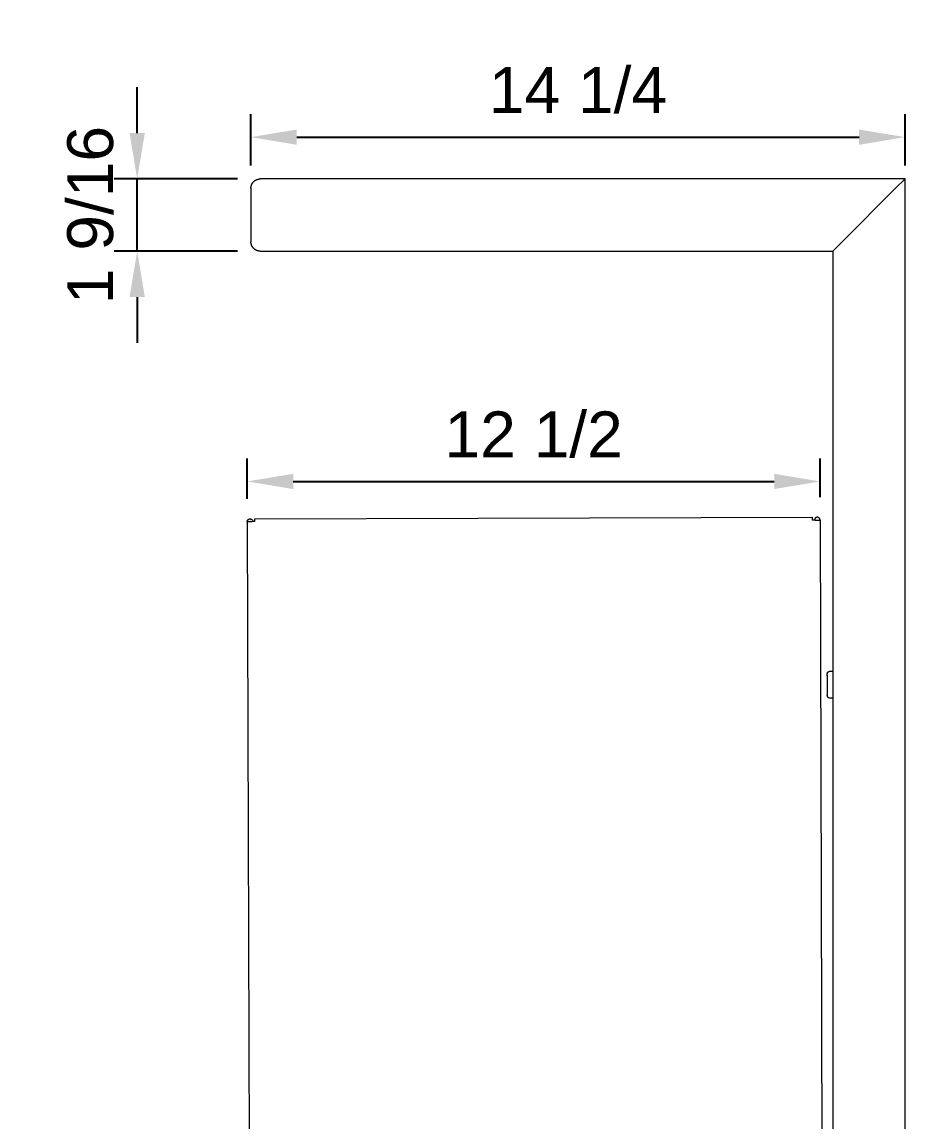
# Model space of a CAD drawing. Header units: inches. Extents: x -1 to 137, y -3 to 81.
# Drawn here: x 62.66 to 81.9, y 56.56 to 80.52 of the extents above; entities that cross this region are included whole.
import ezdxf

# ---------------------------------------------------------------- set-up
doc = ezdxf.new("R2010")
doc.units = ezdxf.units.IN
doc.header["$PDSIZE"] = -1
doc.layers.add('ZANO_R', color=7, linetype='Continuous', lineweight=0)
doc.layers.add('ZANO_W', color=1, linetype='Continuous', lineweight=0)
doc.styles.get("Standard").update_dxf_attribs({"font": 'ARIALUNI.TTF'})
doc.dimstyles.new('amerykanie', dxfattribs={"dimtxt": 50, "dimasz": 50, "dimexe": 0.5, "dimexo": 0.5, "dimgap": 1, "dimtad": 1, "dimdec": 0, "dimzin": 0, "dimlunit": 5, "dimtxsty": 'Standard', "dimcen": 0.09, "dimclrd": 1, "dimclre": 1, "dimclrt": 1, "dimazin": 0, "dimtfac": 1, "dimtdec": 0, "dimtmove": 0, "dimatfit": 3, "dimfxl": 1, "dimtzin": 0, "dimarcsym": 1})

# ---------------------------------------------------------------- blocks, each defined once
blk = doc.blocks.new('*D368')
at = {"layer": 'Defpoints', "color": 0}
for p in [(65.168, 77.1), (67.85, 77.1), (67.85, 75.525)]:
    blk.add_point(p, dxfattribs=at)
at = {"layer": 'ZANO_W', "color": 1, "lineweight": -2}
for p, q in [((65.168, 78.1), (65.168, 79.1)), ((67.35, 77.1), (64.668, 77.1)), ((65.168, 75.525), (65.168, 77.1)), ((67.35, 75.525), (64.668, 75.525)), ((65.168, 74.525), (65.168, 73.525))]:
    blk.add_line(p, q, dxfattribs=at)
at = {"layer": 'ZANO_W', "color": 1}
for points in [[(65.001, 78.1), (65.334, 78.1), (65.168, 77.1)], [(65.334, 74.525), (65.001, 74.525), (65.168, 75.525)]]:
    blk.add_solid(points, dxfattribs=at)
at = {"layer": 'ZANO_W', "color": 1, "insert": (64.149, 76.313), "char_height": 1, "attachment_point": 5, "rotation": 90}
blk.add_mtext('1 9/16', dxfattribs=at)
blk = doc.blocks.new('*D369')
at = {"layer": 'Defpoints', "color": 0}
for p in [(80.048, 70.506), (67.567, 69.629), (80.048, 69.664)]:
    blk.add_point(p, dxfattribs=at)
at = {"layer": 'ZANO_W', "color": 1, "lineweight": -2}
for p, q in [((67.567, 70.129), (67.567, 71.006)), ((80.048, 70.164), (80.048, 71.006)), ((68.567, 70.506), (79.048, 70.506))]:
    blk.add_line(p, q, dxfattribs=at)
at = {"layer": 'ZANO_W', "color": 1}
for points in [[(68.567, 70.672), (68.567, 70.339), (67.567, 70.506)], [(79.048, 70.339), (79.048, 70.672), (80.048, 70.506)]]:
    blk.add_solid(points, dxfattribs=at)
at = {"layer": 'ZANO_W', "color": 1, "insert": (73.807, 71.525), "char_height": 1, "attachment_point": 5}
blk.add_mtext('12 1/2', dxfattribs=at)
blk = doc.blocks.new('*D370')
at = {"layer": 'Defpoints', "color": 0}
for p in [(81.899, 78.011), (67.646, 76.895), (81.899, 76.895)]:
    blk.add_point(p, dxfattribs=at)
at = {"layer": 'ZANO_W', "color": 1, "lineweight": -2}
for p, q in [((67.646, 77.395), (67.646, 78.511)), ((81.899, 77.395), (81.899, 78.511)), ((68.646, 78.011), (80.899, 78.011))]:
    blk.add_line(p, q, dxfattribs=at)
at = {"layer": 'ZANO_W', "color": 1}
for points in [[(68.646, 78.177), (68.646, 77.844), (67.646, 78.011)], [(80.899, 77.844), (80.899, 78.177), (81.899, 78.011)]]:
    blk.add_solid(points, dxfattribs=at)
at = {"layer": 'ZANO_W', "color": 1, "insert": (74.772, 79.03), "char_height": 1, "attachment_point": 5}
blk.add_mtext('14 1/4', dxfattribs=at)

msp = doc.modelspace()

# ---------------------------------------------------------------- linework, layer by layer
at = {"layer": 'ZANO_R'}
for p, q in [((67.64555, 76.89542), (67.64567, 76.90241)), ((67.64567, 76.90241), (67.64603, 76.90939)), ((67.64603, 76.90939), (67.64662, 76.91636)), ((67.64662, 76.91636), (67.64746, 76.9233)), ((67.64746, 76.9233), (67.64853, 76.9302)), ((67.64853, 76.9302), (67.64983, 76.93707)), ((67.64983, 76.93707), (67.65137, 76.94389)), ((67.65137, 76.94389), (67.65314, 76.95066)), ((67.65314, 76.95066), (67.65514, 76.95735)), ((67.65514, 76.95735), (67.65737, 76.96398)), ((67.65737, 76.96398), (67.65982, 76.97053)), ((67.65982, 76.97053), (67.6625, 76.97699)), ((67.6625, 76.97699), (67.66539, 76.98335)), ((67.66539, 76.98335), (67.6685, 76.98961)), ((67.6685, 76.98961), (67.67182, 76.99576)), ((67.67182, 76.99576), (67.67535, 77.0018)), ((67.67535, 77.0018), (67.67909, 77.00771)), ((67.67909, 77.00771), (67.68302, 77.01349)), ((67.68302, 77.01349), (67.68715, 77.01913)), ((67.68715, 77.01913), (67.69147, 77.02463)), ((67.69147, 77.02463), (67.69597, 77.02997)), ((67.69597, 77.02997), (67.70066, 77.03516)), ((67.70066, 77.03516), (67.70552, 77.04019)), ((67.70552, 77.04019), (67.71054, 77.04505)), ((67.71054, 77.04505), (67.71573, 77.04973)), ((67.71573, 77.04973), (67.72108, 77.05424)), ((67.72108, 77.05424), (67.72658, 77.05855)), ((67.72658, 77.05855), (67.73222, 77.06268)), ((67.73222, 77.06268), (67.738, 77.06662)), ((67.738, 77.06662), (67.74391, 77.07035)), ((67.74391, 77.07035), (67.74994, 77.07388)), ((67.74994, 77.07388), (67.75609, 77.0772)), ((67.75609, 77.0772), (67.76236, 77.08031)), ((67.76236, 77.08031), (67.76872, 77.08321)), ((67.76872, 77.08321), (67.77518, 77.08588)), ((67.77518, 77.08588), (67.78172, 77.08834)), ((67.78172, 77.08834), (67.78835, 77.09056)), ((67.78835, 77.09056), (67.79505, 77.09256)), ((67.79505, 77.09256), (67.80181, 77.09434)), ((67.80181, 77.09434), (67.80863, 77.09587)), ((67.80863, 77.09587), (67.8155, 77.09718)), ((67.8155, 77.09718), (67.82241, 77.09825)), ((67.82241, 77.09825), (67.82935, 77.09908)), ((67.82935, 77.09908), (67.83632, 77.09968)), ((67.83632, 77.09968), (67.8433, 77.10004)), ((67.8433, 77.10004), (67.85029, 77.10016)), ((81.89852, 77.10016), (67.85029, 77.10016)), ((81.69378, 76.89542), (81.89852, 77.10016)), ((81.89852, 38.51478), (81.89852, 77.10016)), ((67.64555, 76.89542), (67.64555, 75.72998)), ((81.69378, 76.89542), (80.52834, 75.72998)), ((67.64567, 75.72299), (67.64555, 75.72998)), ((67.64603, 75.71601), (67.64567, 75.72299)), ((67.64662, 75.70904), (67.64603, 75.71601)), ((67.64746, 75.7021), (67.64662, 75.70904)), ((67.64853, 75.69519), (67.64746, 75.7021)), ((80.3236, 75.52524), (80.52834, 75.72998)), ((67.64983, 75.68833), (67.64853, 75.69519)), ((67.65137, 75.68151), (67.64983, 75.68833)), ((67.65314, 75.67474), (67.65137, 75.68151)), ((67.65514, 75.66805), (67.65314, 75.67474)), ((67.65737, 75.66142), (67.65514, 75.66805)), ((67.65982, 75.65487), (67.65737, 75.66142)), ((67.6625, 75.64841), (67.65982, 75.65487)), ((67.66539, 75.64205), (67.6625, 75.64841)), ((67.6685, 75.63579), (67.66539, 75.64205)), ((67.67182, 75.62964), (67.6685, 75.63579)), ((67.67535, 75.6236), (67.67182, 75.62964)), ((67.67909, 75.61769), (67.67535, 75.6236)), ((67.68302, 75.61191), (67.67909, 75.61769)), ((67.68715, 75.60627), (67.68302, 75.61191)), ((67.69147, 75.60077), (67.68715, 75.60627)), ((67.69597, 75.59543), (67.69147, 75.60077)), ((67.70066, 75.59024), (67.69597, 75.59543)), ((67.70552, 75.58521), (67.70066, 75.59024)), ((67.71054, 75.58035), (67.70552, 75.58521)), ((67.71573, 75.57567), (67.71054, 75.58035)), ((67.72108, 75.57116), (67.71573, 75.57567)), ((67.72658, 75.56684), (67.72108, 75.57116)), ((67.73222, 75.56272), (67.72658, 75.56684)), ((67.738, 75.55878), (67.73222, 75.56272)), ((67.74391, 75.55505), (67.738, 75.55878)), ((67.74994, 75.55152), (67.74391, 75.55505)), ((67.75609, 75.5482), (67.74994, 75.55152)), ((67.76236, 75.54509), (67.75609, 75.5482)), ((67.76872, 75.54219), (67.76236, 75.54509)), ((67.77518, 75.53952), (67.76872, 75.54219)), ((67.78172, 75.53706), (67.77518, 75.53952)), ((67.78835, 75.53484), (67.78172, 75.53706)), ((67.79505, 75.53284), (67.78835, 75.53484)), ((67.80181, 75.53106), (67.79505, 75.53284)), ((67.80863, 75.52953), (67.80181, 75.53106)), ((67.8155, 75.52822), (67.80863, 75.52953)), ((67.82241, 75.52715), (67.8155, 75.52822)), ((67.82935, 75.52632), (67.82241, 75.52715)), ((67.83632, 75.52572), (67.82935, 75.52632)), ((67.8433, 75.52536), (67.83632, 75.52572)), ((67.85029, 75.52524), (67.8433, 75.52536)), ((67.85029, 75.52524), (80.3236, 75.52524)), ((80.3236, 75.52524), (80.3236, 40.08969)), ((67.73174, 69.69022), (79.88215, 69.72447)), ((79.88232, 69.66344), (79.88215, 69.72447)), ((79.95014, 69.71263), (79.94847, 69.71134)), ((79.95185, 69.71386), (79.95014, 69.71263)), ((79.9536, 69.71503), (79.95185, 69.71386)), ((79.95539, 69.71614), (79.9536, 69.71503)), ((79.95722, 69.71719), (79.95539, 69.71614)), ((79.95908, 69.71818), (79.95722, 69.71719)), ((79.96097, 69.7191), (79.95908, 69.71818)), ((79.9629, 69.71995), (79.96097, 69.7191)), ((79.96485, 69.72074), (79.9629, 69.71995)), ((79.96684, 69.72146), (79.96485, 69.72074)), ((79.96884, 69.7221), (79.96684, 69.72146)), ((79.97086, 69.72268), (79.96884, 69.7221)), ((79.97291, 69.72319), (79.97086, 69.72268)), ((79.97497, 69.72363), (79.97291, 69.72319)), ((79.97704, 69.724), (79.97497, 69.72363)), ((79.97913, 69.7243), (79.97704, 69.724)), ((79.98122, 69.72452), (79.97913, 69.7243)), ((79.98333, 69.72467), (79.98122, 69.72452)), ((79.98543, 69.72475), (79.98333, 69.72467)), ((79.98754, 69.72476), (79.98543, 69.72475)), ((79.98964, 69.72469), (79.98754, 69.72476)), ((79.99175, 69.72455), (79.98964, 69.72469)), ((79.99384, 69.72434), (79.99175, 69.72455)), ((79.99593, 69.72405), (79.99384, 69.72434)), ((79.99801, 69.7237), (79.99593, 69.72405)), ((80.00007, 69.72327), (79.99801, 69.7237)), ((80.00212, 69.72277), (80.00007, 69.72327)), ((80.00414, 69.7222), (80.00212, 69.72277)), ((80.00615, 69.72157), (80.00414, 69.7222)), ((80.00814, 69.72086), (80.00615, 69.72157)), ((80.0101, 69.72008), (80.00814, 69.72086)), ((80.01203, 69.71924), (80.0101, 69.72008)), ((80.01393, 69.71833), (80.01203, 69.71924)), ((80.0158, 69.71736), (80.01393, 69.71833)), ((80.01763, 69.71632), (80.0158, 69.71736)), ((80.01943, 69.71522), (80.01763, 69.71632)), ((80.02118, 69.71406), (80.01943, 69.71522)), ((80.0229, 69.71284), (80.02118, 69.71406)), ((80.02457, 69.71156), (80.0229, 69.71284)), ((67.56654, 69.62872), (67.56657, 69.63083)), ((67.67285, 69.62902), (67.56654, 69.62872)), ((67.56654, 69.62872), (67.64932, 40.26655)), ((67.56657, 69.63083), (67.56668, 69.63293)), ((67.56668, 69.63293), (67.56685, 69.63503)), ((67.56685, 69.63503), (67.5671, 69.63712)), ((67.5671, 69.63712), (67.56742, 69.63921)), ((67.56742, 69.63921), (67.56781, 69.64128)), ((67.56781, 69.64128), (67.56828, 69.64333)), ((67.56828, 69.64333), (67.56881, 69.64537)), ((67.56881, 69.64537), (67.56941, 69.64739)), ((67.56941, 69.64739), (67.57009, 69.64938)), ((67.57009, 69.64938), (67.57083, 69.65136)), ((67.57083, 69.65136), (67.57164, 69.6533)), ((67.57164, 69.6533), (67.57251, 69.65522)), ((67.57251, 69.65522), (67.57345, 69.6571)), ((67.57345, 69.6571), (67.57446, 69.65895)), ((67.57446, 69.65895), (67.57553, 69.66077)), ((67.57553, 69.66077), (67.57666, 69.66255)), ((67.57666, 69.66255), (67.57785, 69.66428)), ((67.57785, 69.66428), (67.5791, 69.66598)), ((67.5791, 69.66598), (67.58041, 69.66763)), ((67.58041, 69.66763), (67.58178, 69.66923)), ((67.58178, 69.66923), (67.5832, 69.67079)), ((67.5832, 69.67079), (67.58467, 69.6723)), ((67.58467, 69.6723), (67.58619, 69.67375)), ((67.58619, 69.67375), (67.58777, 69.67515)), ((67.58777, 69.67515), (67.58939, 69.6765)), ((67.58939, 69.6765), (67.59105, 69.67779)), ((67.59105, 69.67779), (67.59276, 69.67902)), ((67.59276, 69.67902), (67.59451, 69.68019)), ((67.59451, 69.68019), (67.5963, 69.6813)), ((67.5963, 69.6813), (67.59813, 69.68235)), ((67.59813, 69.68235), (67.59999, 69.68334)), ((67.59999, 69.68334), (67.60189, 69.68425)), ((67.60189, 69.68425), (67.60382, 69.68511)), ((67.60382, 69.68511), (67.60577, 69.68589)), ((67.60577, 69.68589), (67.60775, 69.68661)), ((67.60775, 69.68661), (67.60976, 69.68726)), ((67.60976, 69.68726), (67.61178, 69.68784)), ((67.61178, 69.68784), (67.61382, 69.68835)), ((67.61382, 69.68835), (67.61589, 69.68879)), ((67.61589, 69.68879), (67.61796, 69.68916)), ((67.61796, 69.68916), (67.62005, 69.68946)), ((67.62005, 69.68946), (67.62214, 69.68968)), ((67.62214, 69.68968), (67.62424, 69.68983)), ((67.62424, 69.68983), (67.62635, 69.68991)), ((67.62561, 69.62902), (67.6256, 69.62896)), ((67.6256, 69.62896), (67.6256, 69.62889)), ((67.62562, 69.62916), (67.62561, 69.62909)), ((67.62561, 69.62909), (67.62561, 69.62902)), ((67.62563, 69.62923), (67.62562, 69.62916)), ((67.62564, 69.62929), (67.62563, 69.62923)), ((67.62566, 69.62936), (67.62564, 69.62929)), ((67.62568, 69.62943), (67.62566, 69.62936)), ((67.6257, 69.62949), (67.62568, 69.62943)), ((67.62572, 69.62955), (67.6257, 69.62949)), ((67.62574, 69.62962), (67.62572, 69.62955)), ((67.62577, 69.62968), (67.62574, 69.62962)), ((67.6258, 69.62974), (67.62577, 69.62968)), ((67.62583, 69.6298), (67.6258, 69.62974)), ((67.62586, 69.62986), (67.62583, 69.6298)), ((67.62589, 69.62992), (67.62586, 69.62986)), ((67.62593, 69.62998), (67.62589, 69.62992)), ((67.62597, 69.63004), (67.62593, 69.62998)), ((67.62601, 69.63009), (67.62597, 69.63004)), ((67.62605, 69.63014), (67.62601, 69.63009)), ((67.62609, 69.6302), (67.62605, 69.63014)), ((67.62614, 69.63025), (67.62609, 69.6302)), ((67.62619, 69.63029), (67.62614, 69.63025)), ((67.62624, 69.63034), (67.62619, 69.63029)), ((67.62629, 69.63039), (67.62624, 69.63034)), ((67.62634, 69.63043), (67.62629, 69.63039)), ((67.62639, 69.63047), (67.62634, 69.63043)), ((67.62635, 69.68991), (67.62845, 69.68992)), ((67.62645, 69.63051), (67.62639, 69.63047)), ((67.62651, 69.63055), (67.62645, 69.63051)), ((67.62656, 69.63058), (67.62651, 69.63055)), ((67.62662, 69.63062), (67.62656, 69.63058)), ((67.62668, 69.63065), (67.62662, 69.63062)), ((67.62674, 69.63068), (67.62668, 69.63065)), ((67.62681, 69.63071), (67.62674, 69.63068)), ((67.62687, 69.63073), (67.62681, 69.63071)), ((67.62693, 69.63076), (67.62687, 69.63073)), ((67.627, 69.63078), (67.62693, 69.63076)), ((67.62706, 69.6308), (67.627, 69.63078)), ((67.62713, 69.63081), (67.62706, 69.6308)), ((67.6272, 69.63083), (67.62713, 69.63081)), ((67.62726, 69.63084), (67.6272, 69.63083)), ((67.62733, 69.63085), (67.62726, 69.63084)), ((67.6274, 69.63085), (67.62733, 69.63085)), ((67.62746, 69.63086), (67.6274, 69.63085)), ((67.62753, 69.63086), (67.62746, 69.63086)), ((67.6276, 69.63086), (67.62753, 69.63086)), ((67.62767, 69.63086), (67.6276, 69.63086)), ((67.62774, 69.63086), (67.62767, 69.63086)), ((67.6278, 69.63085), (67.62774, 69.63086)), ((67.62787, 69.63084), (67.6278, 69.63085)), ((67.62794, 69.63083), (67.62787, 69.63084)), ((67.628, 69.63081), (67.62794, 69.63083)), ((67.62807, 69.6308), (67.628, 69.63081)), ((67.62814, 69.63078), (67.62807, 69.6308)), ((67.6282, 69.63076), (67.62814, 69.63078)), ((67.62827, 69.63074), (67.6282, 69.63076)), ((67.62833, 69.63071), (67.62827, 69.63074)), ((67.62839, 69.63068), (67.62833, 69.63071)), ((67.62845, 69.63066), (67.62839, 69.63068)), ((67.62845, 69.68992), (67.63056, 69.68985)), ((67.62851, 69.63062), (67.62845, 69.63066)), ((67.62857, 69.63059), (67.62851, 69.63062)), ((67.62863, 69.63055), (67.62857, 69.63059)), ((67.62869, 69.63052), (67.62863, 69.63055)), ((67.62874, 69.63048), (67.62869, 69.63052)), ((67.6288, 69.63044), (67.62874, 69.63048)), ((67.62885, 69.63039), (67.6288, 69.63044)), ((67.6289, 69.63035), (67.62885, 69.63039)), ((67.62895, 69.6303), (67.6289, 69.63035)), ((67.629, 69.63025), (67.62895, 69.6303)), ((67.62904, 69.6302), (67.629, 69.63025)), ((67.62909, 69.63015), (67.62904, 69.6302)), ((67.62913, 69.6301), (67.62909, 69.63015)), ((67.62917, 69.63004), (67.62913, 69.6301)), ((67.62921, 69.62999), (67.62917, 69.63004)), ((67.62925, 69.62993), (67.62921, 69.62999)), ((67.62928, 69.62987), (67.62925, 69.62993)), ((67.62931, 69.62981), (67.62928, 69.62987)), ((67.62934, 69.62975), (67.62931, 69.62981)), ((67.62937, 69.62969), (67.62934, 69.62975)), ((67.6294, 69.62963), (67.62937, 69.62969)), ((67.62942, 69.62957), (67.6294, 69.62963)), ((67.62944, 69.6295), (67.62942, 69.62957)), ((67.62946, 69.62944), (67.62944, 69.6295)), ((67.62948, 69.62937), (67.62946, 69.62944)), ((67.6295, 69.6293), (67.62948, 69.62937)), ((67.62951, 69.62924), (67.6295, 69.6293)), ((67.62952, 69.62917), (67.62951, 69.62924)), ((67.62953, 69.6291), (67.62952, 69.62917)), ((67.62954, 69.62904), (67.62953, 69.6291)), ((67.62954, 69.62897), (67.62954, 69.62904)), ((67.62954, 69.6289), (67.62954, 69.62897)), ((67.63056, 69.68985), (67.63266, 69.68971)), ((67.63266, 69.68971), (67.63476, 69.6895)), ((67.63476, 69.6895), (67.63684, 69.68921)), ((67.63684, 69.68921), (67.63892, 69.68886)), ((67.63892, 69.68886), (67.64098, 69.68843)), ((67.64098, 69.68843), (67.64303, 69.68793)), ((67.64303, 69.68793), (67.64506, 69.68736)), ((67.64506, 69.68736), (67.64707, 69.68672)), ((67.64707, 69.68672), (67.64905, 69.68602)), ((67.64905, 69.68602), (67.65101, 69.68524)), ((67.65101, 69.68524), (67.65294, 69.6844)), ((67.65294, 69.6844), (67.65484, 69.68349)), ((67.65484, 69.68349), (67.65671, 69.68252)), ((67.65671, 69.68252), (67.65854, 69.68148)), ((67.65854, 69.68148), (67.66034, 69.68038)), ((67.66034, 69.68038), (67.6621, 69.67922)), ((67.6621, 69.67922), (67.66381, 69.67799)), ((67.66381, 69.67799), (67.66549, 69.67671)), ((67.66549, 69.67671), (67.66712, 69.67538)), ((67.66712, 69.67538), (67.6687, 69.67398)), ((67.6687, 69.67398), (67.67023, 69.67254)), ((67.67023, 69.67254), (67.67171, 69.67104)), ((67.67171, 69.67104), (67.67314, 69.66949)), ((67.73191, 69.62919), (67.67285, 69.62902)), ((67.67314, 69.66949), (67.67451, 69.66789)), ((67.67451, 69.66789), (67.67583, 69.66625)), ((67.67583, 69.66625), (67.67709, 69.66456)), ((67.67709, 69.66456), (67.67829, 69.66283)), ((67.67829, 69.66283), (67.67943, 69.66106)), ((67.67943, 69.66106), (67.68051, 69.65925)), ((67.68051, 69.65925), (67.68153, 69.65741)), ((67.68153, 69.65741), (67.68248, 69.65553)), ((67.68248, 69.65553), (67.68337, 69.65362)), ((67.68337, 69.65362), (67.68419, 69.65168)), ((67.68419, 69.65168), (67.68494, 69.64971)), ((67.68494, 69.64971), (67.68563, 69.64772)), ((67.68563, 69.64772), (67.68624, 69.6457)), ((67.68624, 69.6457), (67.68679, 69.64367)), ((67.68679, 69.64367), (67.68726, 69.64161)), ((67.68726, 69.64161), (67.68766, 69.63955)), ((67.68766, 69.63955), (67.688, 69.63747)), ((67.688, 69.63747), (67.68826, 69.63537)), ((67.68826, 69.63537), (67.68844, 69.63328)), ((67.68844, 69.63328), (67.68856, 69.63117)), ((67.68856, 69.63117), (67.6886, 69.62907)), ((67.73191, 69.62919), (67.73174, 69.69022)), ((79.94138, 69.66361), (79.88232, 69.66344)), ((79.92566, 69.66567), (79.92563, 69.66356)), ((79.92576, 69.66777), (79.92566, 69.66567)), ((79.92594, 69.66987), (79.92576, 69.66777)), ((79.92619, 69.67197), (79.92594, 69.66987)), ((79.92651, 69.67405), (79.92619, 69.67197)), ((79.9269, 69.67612), (79.92651, 69.67405)), ((79.92736, 69.67817), (79.9269, 69.67612)), ((79.92789, 69.68021), (79.92736, 69.67817)), ((79.9285, 69.68223), (79.92789, 69.68021)), ((79.92917, 69.68423), (79.9285, 69.68223)), ((79.92991, 69.6862), (79.92917, 69.68423)), ((79.93072, 69.68814), (79.92991, 69.6862)), ((79.9316, 69.69006), (79.93072, 69.68814)), ((79.93254, 69.69194), (79.9316, 69.69006)), ((79.93355, 69.6938), (79.93254, 69.69194)), ((79.93461, 69.69561), (79.93355, 69.6938)), ((79.93575, 69.69739), (79.93461, 69.69561)), ((79.93694, 69.69913), (79.93575, 69.69739)), ((79.93819, 69.70082), (79.93694, 69.69913)), ((79.9395, 69.70247), (79.93819, 69.70082)), ((79.94086, 69.70408), (79.9395, 69.70247)), ((79.94228, 69.70563), (79.94086, 69.70408)), ((79.94138, 69.66361), (80.04768, 69.66391)), ((79.94375, 69.70714), (79.94228, 69.70563)), ((79.94528, 69.70859), (79.94375, 69.70714)), ((79.94685, 69.71), (79.94528, 69.70859)), ((79.94847, 69.71134), (79.94685, 69.71)), ((79.98469, 69.66387), (79.9847, 69.66393)), ((79.98469, 69.6638), (79.98469, 69.66387)), ((79.98469, 69.66373), (79.98469, 69.6638)), ((79.9847, 69.66393), (79.98471, 69.664)), ((79.98471, 69.664), (79.98472, 69.66407)), ((79.98472, 69.66407), (79.98473, 69.66414)), ((79.98473, 69.66414), (79.98474, 69.6642)), ((79.98474, 69.6642), (79.98476, 69.66427)), ((79.98476, 69.66427), (79.98478, 69.66433)), ((79.98478, 69.66433), (79.9848, 69.6644)), ((79.9848, 69.6644), (79.98483, 69.66446)), ((79.98483, 69.66446), (79.98485, 69.66452)), ((79.98485, 69.66452), (79.98488, 69.66458)), ((79.98488, 69.66458), (79.98491, 69.66465)), ((79.98491, 69.66465), (79.98494, 69.66471)), ((79.98494, 69.66471), (79.98498, 69.66476)), ((79.98498, 69.66476), (79.98501, 69.66482)), ((79.98501, 69.66482), (79.98505, 69.66488)), ((79.98505, 69.66488), (79.98509, 69.66493)), ((79.98509, 69.66493), (79.98514, 69.66499)), ((79.98514, 69.66499), (79.98518, 69.66504)), ((79.98518, 69.66504), (79.98523, 69.66509)), ((79.98523, 69.66509), (79.98527, 69.66514)), ((79.98527, 69.66514), (79.98532, 69.66518)), ((79.98532, 69.66518), (79.98537, 69.66523)), ((79.98537, 69.66523), (79.98542, 69.66527)), ((79.98542, 69.66527), (79.98548, 69.66531)), ((79.98548, 69.66531), (79.98553, 69.66535)), ((79.98553, 69.66535), (79.98559, 69.66539)), ((79.98559, 69.66539), (79.98565, 69.66543)), ((79.98565, 69.66543), (79.98571, 69.66546)), ((79.98571, 69.66546), (79.98577, 69.66549)), ((79.98577, 69.66549), (79.98583, 69.66552)), ((79.98583, 69.66552), (79.98589, 69.66555)), ((79.98589, 69.66555), (79.98595, 69.66557)), ((79.98595, 69.66557), (79.98602, 69.6656)), ((79.98602, 69.6656), (79.98608, 69.66562)), ((79.98608, 69.66562), (79.98615, 69.66564)), ((79.98615, 69.66564), (79.98621, 69.66565)), ((79.98621, 69.66565), (79.98628, 69.66567)), ((79.98628, 69.66567), (79.98635, 69.66568)), ((79.98635, 69.66568), (79.98641, 69.66569)), ((79.98641, 69.66569), (79.98648, 69.6657)), ((79.98648, 69.6657), (79.98655, 69.6657)), ((79.98655, 69.6657), (79.98662, 69.6657)), ((79.98662, 69.6657), (79.98668, 69.6657)), ((79.98668, 69.6657), (79.98675, 69.6657)), ((79.98675, 69.6657), (79.98682, 69.6657)), ((79.98682, 69.6657), (79.98689, 69.66569)), ((79.98689, 69.66569), (79.98696, 69.66568)), ((79.98696, 69.66568), (79.98702, 69.66567)), ((79.98702, 69.66567), (79.98709, 69.66566)), ((79.98709, 69.66566), (79.98716, 69.66564)), ((79.98716, 69.66564), (79.98722, 69.66562)), ((79.98722, 69.66562), (79.98729, 69.6656)), ((79.98729, 69.6656), (79.98735, 69.66558)), ((79.98735, 69.66558), (79.98741, 69.66555)), ((79.98741, 69.66555), (79.98747, 69.66553)), ((79.98747, 69.66553), (79.98754, 69.6655)), ((79.98754, 69.6655), (79.9876, 69.66547)), ((79.9876, 69.66547), (79.98766, 69.66543)), ((79.98766, 69.66543), (79.98771, 69.6654)), ((79.98771, 69.6654), (79.98777, 69.66536)), ((79.98777, 69.66536), (79.98783, 69.66532)), ((79.98783, 69.66532), (79.98788, 69.66528)), ((79.98788, 69.66528), (79.98793, 69.66524)), ((79.98793, 69.66524), (79.98798, 69.66519)), ((79.98798, 69.66519), (79.98803, 69.66514)), ((79.98803, 69.66514), (79.98808, 69.6651)), ((79.98808, 69.6651), (79.98813, 69.66505)), ((79.98813, 69.66505), (79.98817, 69.66499)), ((79.98817, 69.66499), (79.98821, 69.66494)), ((79.98821, 69.66494), (79.98825, 69.66489)), ((79.98825, 69.66489), (79.98829, 69.66483)), ((79.98829, 69.66483), (79.98833, 69.66477)), ((79.98833, 69.66477), (79.98836, 69.66471)), ((79.98836, 69.66471), (79.9884, 69.66466)), ((79.9884, 69.66466), (79.98843, 69.66459)), ((79.98843, 69.66459), (79.98846, 69.66453)), ((79.98846, 69.66453), (79.98848, 69.66447)), ((79.98848, 69.66447), (79.98851, 69.66441)), ((79.98851, 69.66441), (79.98853, 69.66434)), ((79.98853, 69.66434), (79.98855, 69.66428)), ((79.98855, 69.66428), (79.98857, 69.66421)), ((79.98857, 69.66421), (79.98858, 69.66415)), ((79.98858, 69.66415), (79.98859, 69.66408)), ((79.98859, 69.66408), (79.98861, 69.66401)), ((79.98861, 69.66401), (79.98861, 69.66394)), ((79.98861, 69.66394), (79.98862, 69.66388)), ((79.98862, 69.66388), (79.98862, 69.66381)), ((79.98862, 69.66381), (79.98863, 69.66374)), ((80.0262, 69.71022), (80.02457, 69.71156)), ((80.02778, 69.70883), (80.0262, 69.71022)), ((80.02931, 69.70738), (80.02778, 69.70883)), ((80.03079, 69.70588), (80.02931, 69.70738)), ((80.03222, 69.70433), (80.03079, 69.70588)), ((80.0336, 69.70274), (80.03222, 69.70433)), ((80.03491, 69.70109), (80.0336, 69.70274)), ((80.03618, 69.6994), (80.03491, 69.70109)), ((80.03738, 69.69767), (80.03618, 69.6994)), ((80.03852, 69.6959), (80.03738, 69.69767)), ((80.0396, 69.69409), (80.03852, 69.6959)), ((80.04061, 69.69225), (80.0396, 69.69409)), ((80.04157, 69.69037), (80.04061, 69.69225)), ((80.04245, 69.68846), (80.04157, 69.69037)), ((80.04327, 69.68652), (80.04245, 69.68846)), ((80.04403, 69.68455), (80.04327, 69.68652)), ((80.04471, 69.68256), (80.04403, 69.68455)), ((80.04532, 69.68054), (80.04471, 69.68256)), ((80.04587, 69.67851), (80.04532, 69.68054)), ((80.04634, 69.67645), (80.04587, 69.67851)), ((80.04675, 69.67439), (80.04634, 69.67645)), ((80.04708, 69.67231), (80.04675, 69.67439)), ((80.04734, 69.67022), (80.04708, 69.67231)), ((80.04753, 69.66812), (80.04734, 69.67022)), ((80.04764, 69.66601), (80.04753, 69.66812)), ((80.04768, 69.66391), (80.04764, 69.66601)), ((80.04768, 69.66391), (80.13075, 40.19709)), ((80.22658, 66.35724), (80.22818, 66.35854)), ((80.22818, 66.35854), (80.22983, 66.35978)), ((80.22983, 66.35978), (80.23152, 66.36096)), ((80.23152, 66.36096), (80.23325, 66.36208)), ((80.23325, 66.36208), (80.23501, 66.36315)), ((80.23501, 66.36315), (80.23682, 66.36415)), ((80.23682, 66.36415), (80.23865, 66.36508)), ((80.23865, 66.36508), (80.24052, 66.36595)), ((80.24052, 66.36595), (80.24242, 66.36676)), ((80.24242, 66.36676), (80.24434, 66.3675)), ((80.24434, 66.3675), (80.24629, 66.36817)), ((80.24629, 66.36817), (80.24826, 66.36877)), ((80.24826, 66.36877), (80.25026, 66.3693)), ((80.25026, 66.3693), (80.25226, 66.36977)), ((80.25226, 66.36977), (80.25429, 66.37016)), ((80.25429, 66.37016), (80.25632, 66.37048)), ((80.25632, 66.37048), (80.25837, 66.37073)), ((80.25837, 66.37073), (80.26042, 66.37091)), ((80.26042, 66.37091), (80.26248, 66.37102)), ((80.26248, 66.37102), (80.26454, 66.37106)), ((80.26454, 66.37106), (80.3236, 66.37106)), ((80.20548, 66.312), (80.20552, 66.31406)), ((80.20548, 66.31193), (80.20548, 66.31196)), ((80.20548, 66.31193), (80.20548, 66.31149)), ((80.20548, 66.31082), (80.20548, 66.31149)), ((80.20548, 66.31082), (80.20548, 66.31002)), ((80.20548, 66.30843), (80.20548, 66.31002)), ((80.20548, 66.30843), (80.20548, 66.30836)), ((80.20548, 66.30465), (80.20548, 66.30836)), ((80.20548, 66.30465), (80.20548, 66.30438)), ((80.20548, 66.30351), (80.20548, 66.30438)), ((80.20548, 66.30351), (80.20548, 66.30296)), ((80.20548, 66.2997), (80.20548, 66.30296)), ((80.20548, 66.2997), (80.20548, 66.2996)), ((80.20548, 66.29778), (80.20548, 66.2996)), ((80.20548, 66.29778), (80.20548, 66.29698)), ((80.20548, 66.2959), (80.20548, 66.29698)), ((80.20548, 66.2959), (80.20548, 66.29526)), ((80.20548, 66.29379), (80.20548, 66.29526)), ((80.20548, 66.29379), (80.20548, 66.2932)), ((80.20548, 66.28851), (80.20548, 66.2932)), ((80.20548, 66.28851), (80.20548, 66.28737)), ((80.20548, 66.28638), (80.20548, 66.28737)), ((80.20548, 66.28638), (80.20548, 66.28523)), ((80.20548, 66.28403), (80.20548, 66.28523)), ((80.20548, 66.28403), (80.20548, 66.27957)), ((80.20548, 66.27671), (80.20548, 66.27957)), ((80.20548, 66.27671), (80.20548, 66.27583)), ((80.20548, 66.27438), (80.20548, 66.27583)), ((80.20548, 66.27438), (80.20548, 66.27313)), ((80.20548, 66.27064), (80.20548, 66.27313)), ((80.20548, 66.27064), (80.20548, 66.2697)), ((80.20548, 66.26615), (80.20548, 66.2697)), ((80.20548, 66.26615), (80.20548, 66.11148)), ((80.20552, 66.31406), (80.20563, 66.31612)), ((80.20563, 66.31612), (80.20581, 66.31817)), ((80.20581, 66.31817), (80.20606, 66.32022)), ((80.20606, 66.32022), (80.20638, 66.32225)), ((80.20638, 66.32225), (80.20677, 66.32428)), ((80.20677, 66.32428), (80.20724, 66.32629)), ((80.20724, 66.32629), (80.20777, 66.32828)), ((80.20777, 66.32828), (80.20837, 66.33025)), ((80.20837, 66.33025), (80.20905, 66.3322)), ((80.20905, 66.3322), (80.20978, 66.33412)), ((80.20978, 66.33412), (80.21059, 66.33602)), ((80.21059, 66.33602), (80.21146, 66.33789)), ((80.21146, 66.33789), (80.2124, 66.33973)), ((80.2124, 66.33973), (80.2134, 66.34153)), ((80.2134, 66.34153), (80.21446, 66.3433)), ((80.21446, 66.3433), (80.21558, 66.34502)), ((80.21558, 66.34502), (80.21676, 66.34671)), ((80.21676, 66.34671), (80.218, 66.34836)), ((80.218, 66.34836), (80.2193, 66.34996)), ((80.2193, 66.34996), (80.22065, 66.35152)), ((80.22065, 66.35152), (80.22206, 66.35303)), ((80.22206, 66.35303), (80.22352, 66.35448)), ((80.22352, 66.35448), (80.22502, 66.35589)), ((80.22502, 66.35589), (80.22658, 66.35724)), ((80.20548, 66.11148), (80.20548, 65.84224)), ((80.20548, 65.84094), (80.20548, 65.84224)), ((80.20548, 65.84094), (80.20548, 65.84018)), ((80.20548, 65.83957), (80.20548, 65.84018)), ((80.20548, 65.83962), (80.20548, 65.83956)), ((80.20552, 65.83746), (80.20548, 65.83953)), ((80.20563, 65.83541), (80.20552, 65.83746)), ((80.20581, 65.83335), (80.20563, 65.83541)), ((80.20606, 65.83131), (80.20581, 65.83335)), ((80.20638, 65.82927), (80.20606, 65.83131)), ((80.20677, 65.82725), (80.20638, 65.82927)), ((80.20724, 65.82524), (80.20677, 65.82725)), ((80.20777, 65.82325), (80.20724, 65.82524)), ((80.20837, 65.82127), (80.20777, 65.82325)), ((80.20905, 65.81933), (80.20837, 65.82127)), ((80.20978, 65.8174), (80.20905, 65.81933)), ((80.21059, 65.8155), (80.20978, 65.8174)), ((80.21146, 65.81364), (80.21059, 65.8155)), ((80.2124, 65.8118), (80.21146, 65.81364)), ((80.2134, 65.81), (80.2124, 65.8118)), ((80.21446, 65.80823), (80.2134, 65.81)), ((80.21558, 65.8065), (80.21446, 65.80823)), ((80.21676, 65.80481), (80.21558, 65.8065)), ((80.218, 65.80316), (80.21676, 65.80481)), ((80.2193, 65.80156), (80.218, 65.80316)), ((80.22065, 65.80001), (80.2193, 65.80156)), ((80.22206, 65.7985), (80.22065, 65.80001)), ((80.22352, 65.79704), (80.22206, 65.7985)), ((80.22502, 65.79564), (80.22352, 65.79704)), ((80.22658, 65.79428), (80.22502, 65.79564)), ((80.22818, 65.79299), (80.22658, 65.79428)), ((80.22983, 65.79175), (80.22818, 65.79299)), ((80.23152, 65.79056), (80.22983, 65.79175)), ((80.23325, 65.78944), (80.23152, 65.79056)), ((80.23501, 65.78838), (80.23325, 65.78944)), ((80.23682, 65.78738), (80.23501, 65.78838)), ((80.23865, 65.78644), (80.23682, 65.78738)), ((80.24052, 65.78557), (80.23865, 65.78644)), ((80.24242, 65.78477), (80.24052, 65.78557)), ((80.24434, 65.78403), (80.24242, 65.78477)), ((80.24629, 65.78336), (80.24434, 65.78403)), ((80.24826, 65.78275), (80.24629, 65.78336)), ((80.25026, 65.78222), (80.24826, 65.78275)), ((80.25226, 65.78176), (80.25026, 65.78222)), ((80.25429, 65.78136), (80.25226, 65.78176)), ((80.25632, 65.78104), (80.25429, 65.78136)), ((80.25837, 65.78079), (80.25632, 65.78104)), ((80.26042, 65.78061), (80.25837, 65.78079)), ((80.26248, 65.7805), (80.26042, 65.78061)), ((80.26454, 65.78047), (80.26248, 65.7805)), ((80.3236, 65.78047), (80.26454, 65.78047))]:
    msp.add_line(p, q, dxfattribs=at)

# ---------------------------------------------------------------- dimensions: what is measured, and where the dimension line sits
at = {"layer": 'ZANO_W'}
for base, p1, p2, picture, middle in [((81.89852, 78.01061), (67.64555, 76.89542), (81.89852, 76.89542), '*D370', (74.77203, 79.02971)), ((80.04768, 70.50557), (67.56654, 69.62872), (80.04768, 69.66391), '*D369', (73.80711, 71.52467))]:
    dim = msp.add_linear_dim(base=base, p1=p1, p2=p2, dimstyle='amerykanie', override={"dimtxt": 1, "dimasz": 1, "dimgap": 0.5, "dimdec": 4, "dimaunit": 1, "dimadec": 1, "dimtdec": 4, "dimtmove": 1, "dimfrac": 2}, dxfattribs=at)
    dim.commit()
    dim.dimension.update_dxf_attribs({"geometry": picture, "text_midpoint": middle})
dim = msp.add_linear_dim(base=(65.1677, 77.10016), p1=(67.85029, 75.52524), p2=(67.85029, 77.10016), angle=90, dimstyle='amerykanie', override={"dimtxt": 1, "dimasz": 1, "dimgap": 0.5, "dimdec": 4, "dimaunit": 1, "dimadec": 1, "dimtdec": 4, "dimtmove": 1, "dimfrac": 2}, dxfattribs=at)
dim.commit()
dim.dimension.update_dxf_attribs({"geometry": '*D368', "text_midpoint": (65.1677, 76.3127), "dimtype": 160})

doc.saveas('drawing.dxf')
